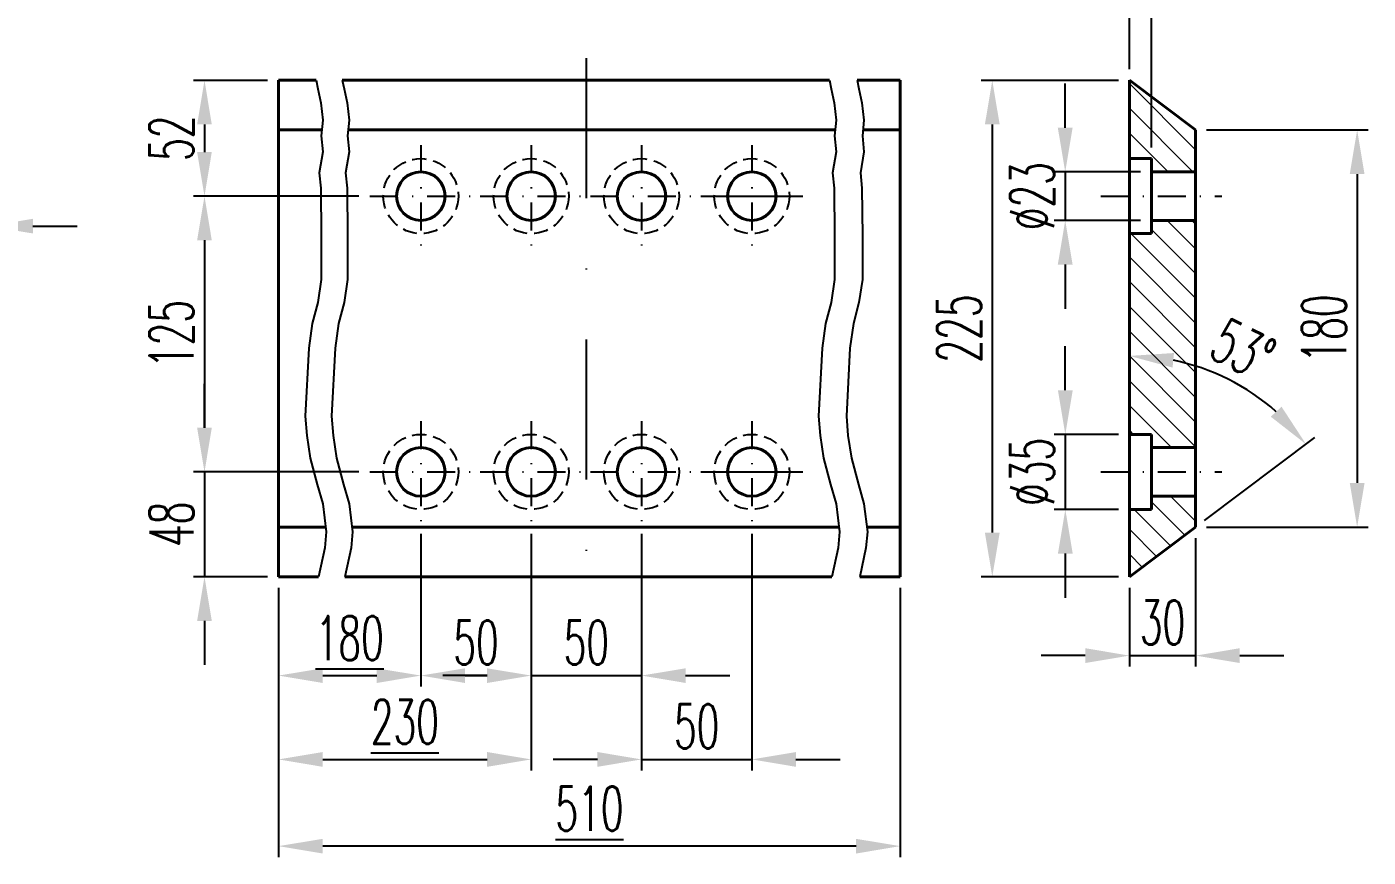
# Model space of a CAD drawing. Extents: x -1561 to -720, y 5788 to 6382.
# Drawn here: x -1040.3 to -918.7, y 5869.7 to 5945 of the extents above; entities that cross this region are included whole.
import ezdxf

# ---------------------------------------------------------------- set-up
doc = ezdxf.new("R2010")
doc.units = 0
doc.linetypes.add('STRICHPUNKT', pattern=[25.4, 12.7, -6.35, 0, -6.35])
doc.linetypes.add('VERDECKT', pattern=[9.525, 6.35, -3.175])
doc.layers.get('Defpoints').update_dxf_attribs({"linetype": 'CONTINUOUS'})
for name, color, linetype, lineweight in [('ACHSE', 150, 'STRICHPUNKT', 25), ('BEM', 6, 'CONTINUOUS', 25), ('SCHRAFFUR', 252, 'CONTINUOUS', 13), ('VERDECKT', 2, 'VERDECKT', 25), ('VOLL_05', 7, 'CONTINUOUS', 40)]:
    doc.layers.add(name, color=color, linetype=linetype, lineweight=lineweight)
doc.styles.get("Standard").update_dxf_attribs({"font": 'romans.shx', "width": 0.6})
doc.dimstyles.get("Standard").update_dxf_attribs({"dimtxt": 4, "dimasz": 4, "dimexe": 1, "dimexo": 1, "dimgap": 1, "dimtad": 1, "dimdsep": 46, "dimtxsty": 'Standard', "dimcen": 0, "dimclrd": 256, "dimclre": 256, "dimclrt": 256, "dimazin": 0, "dimtfac": 1, "dimtmove": 0, "dimatfit": 3, "dimfxl": 0, "dimtolj": 1, "dimtzin": 0, "dimarcsym": 0})

# ---------------------------------------------------------------- blocks, each defined once
blk = doc.blocks.new('*D186')
at = {"layer": 'BEM', "lineweight": -2}
for p, q in [((-1043.73, 5936.56), (-1043.73, 5925.88)), ((-1050.23, 5933.06), (-1050.23, 5925.88)), ((-1054.23, 5926.88), (-1058.23, 5926.88)), ((-1050.23, 5926.88), (-1043.73, 5926.88)), ((-1039.73, 5926.88), (-1035.73, 5926.88))]:
    blk.add_line(p, q, dxfattribs=at)
at = {"layer": 'BEM'}
for points in [[(-1054.23, 5927.55), (-1054.23, 5926.22), (-1050.23, 5926.88)], [(-1039.73, 5927.55), (-1039.73, 5926.22), (-1043.73, 5926.88)]]:
    blk.add_solid(points, dxfattribs=at)
at = {"layer": 'Defpoints', "color": 0}
for p in [(-1043.73, 5937.56), (-1050.23, 5934.06), (-1043.73, 5926.88)]:
    blk.add_point(p, dxfattribs=at)
at = {"layer": 'BEM', "insert": (-1046.98, 5929.88), "char_height": 4, "attachment_point": 5}
blk.add_mtext('\\A1;13', dxfattribs=at)
blk = doc.blocks.new('*D275')
at = {"layer": 'BEM', "lineweight": -2}
for p, q in [((-994.57, 5898.99), (-994.57, 5877.54)), ((-1017.47, 5894.1), (-1017.47, 5877.54)), ((-1013.47, 5878.54), (-998.57, 5878.54))]:
    blk.add_line(p, q, dxfattribs=at)
at = {"layer": 'BEM'}
for points in [[(-1013.47, 5879.21), (-1013.47, 5877.87), (-1017.47, 5878.54)], [(-998.57, 5879.21), (-998.57, 5877.87), (-994.57, 5878.54)]]:
    blk.add_solid(points, dxfattribs=at)
at = {"layer": 'Defpoints', "color": 0}
for p in [(-994.57, 5899.99), (-1017.47, 5895.1), (-994.57, 5878.54)]:
    blk.add_point(p, dxfattribs=at)
at = {"layer": 'BEM', "insert": (-1006.02, 5881.94), "char_height": 4, "attachment_point": 5}
blk.add_mtext('\\A1;{\\L230}', dxfattribs=at)
blk = doc.blocks.new('*D274')
at = {"layer": 'BEM', "lineweight": -2}
for p, q in [((-1017.47, 5894.1), (-1017.47, 5869.68)), ((-961.12, 5894.1), (-961.12, 5869.68)), ((-965.12, 5870.68), (-1013.47, 5870.68))]:
    blk.add_line(p, q, dxfattribs=at)
at = {"layer": 'BEM'}
for points in [[(-1013.47, 5871.34), (-1013.47, 5870.01), (-1017.47, 5870.68)], [(-965.12, 5871.34), (-965.12, 5870.01), (-961.12, 5870.68)]]:
    blk.add_solid(points, dxfattribs=at)
at = {"layer": 'Defpoints', "color": 0}
for p in [(-1017.47, 5895.1), (-961.12, 5895.1), (-1017.47, 5870.68)]:
    blk.add_point(p, dxfattribs=at)
at = {"layer": 'BEM', "insert": (-989.29, 5874.08), "char_height": 4, "attachment_point": 5}
blk.add_mtext('\\A1;{\\L510}', dxfattribs=at)
blk = doc.blocks.new('*D273')
at = {"layer": 'BEM', "lineweight": -2}
for p, q in [((-984.57, 5898.99), (-984.57, 5877.54)), ((-974.57, 5898.99), (-974.57, 5877.54)), ((-988.57, 5878.54), (-992.57, 5878.54)), ((-984.57, 5878.54), (-974.57, 5878.54)), ((-970.57, 5878.54), (-966.57, 5878.54))]:
    blk.add_line(p, q, dxfattribs=at)
at = {"layer": 'BEM'}
for points in [[(-988.57, 5879.21), (-988.57, 5877.87), (-984.57, 5878.54)], [(-970.57, 5879.21), (-970.57, 5877.87), (-974.57, 5878.54)]]:
    blk.add_solid(points, dxfattribs=at)
at = {"layer": 'Defpoints', "color": 0}
for p in [(-984.57, 5899.99), (-974.57, 5899.99), (-974.57, 5878.54)]:
    blk.add_point(p, dxfattribs=at)
at = {"layer": 'BEM', "insert": (-979.57, 5881.54), "char_height": 4, "attachment_point": 5}
blk.add_mtext('\\A1;50', dxfattribs=at)
blk = doc.blocks.new('*D272')
at = {"layer": 'BEM', "lineweight": -2}
for p, q in [((-994.57, 5898.99), (-994.57, 5885.14)), ((-984.57, 5898.99), (-984.57, 5885.14)), ((-998.57, 5886.14), (-1002.57, 5886.14)), ((-994.57, 5886.14), (-984.57, 5886.14)), ((-980.57, 5886.14), (-976.57, 5886.14))]:
    blk.add_line(p, q, dxfattribs=at)
at = {"layer": 'BEM'}
for points in [[(-998.57, 5886.8), (-998.57, 5885.47), (-994.57, 5886.14)], [(-980.57, 5886.8), (-980.57, 5885.47), (-984.57, 5886.14)]]:
    blk.add_solid(points, dxfattribs=at)
at = {"layer": 'Defpoints', "color": 0}
for p in [(-994.57, 5899.99), (-984.57, 5899.99), (-984.57, 5886.14)]:
    blk.add_point(p, dxfattribs=at)
at = {"layer": 'BEM', "insert": (-989.57, 5889.14), "char_height": 4, "attachment_point": 5}
blk.add_mtext('\\A1;50', dxfattribs=at)
blk = doc.blocks.new('*D271')
at = {"layer": 'BEM', "lineweight": -2}
for p, q in [((-1004.57, 5898.99), (-1004.57, 5885.14)), ((-994.57, 5898.99), (-994.57, 5885.14)), ((-1000.57, 5886.14), (-998.57, 5886.14))]:
    blk.add_line(p, q, dxfattribs=at)
at = {"layer": 'BEM'}
for points in [[(-1000.57, 5886.8), (-1000.57, 5885.47), (-1004.57, 5886.14)], [(-998.57, 5886.8), (-998.57, 5885.47), (-994.57, 5886.14)]]:
    blk.add_solid(points, dxfattribs=at)
at = {"layer": 'Defpoints', "color": 0}
for p in [(-1004.57, 5899.99), (-994.57, 5899.99), (-994.57, 5886.14)]:
    blk.add_point(p, dxfattribs=at)
at = {"layer": 'BEM', "insert": (-999.57, 5889.14), "char_height": 4, "attachment_point": 5}
blk.add_mtext('\\A1;50', dxfattribs=at)
blk = doc.blocks.new('*D270')
at = {"layer": 'BEM', "lineweight": -2}
for p, q in [((-1004.57, 5898.99), (-1004.57, 5885.14)), ((-1017.47, 5894.1), (-1017.47, 5885.14)), ((-1013.47, 5886.14), (-1008.57, 5886.14))]:
    blk.add_line(p, q, dxfattribs=at)
at = {"layer": 'BEM'}
for points in [[(-1013.47, 5886.8), (-1013.47, 5885.47), (-1017.47, 5886.14)], [(-1008.57, 5886.8), (-1008.57, 5885.47), (-1004.57, 5886.14)]]:
    blk.add_solid(points, dxfattribs=at)
at = {"layer": 'Defpoints', "color": 0}
for p in [(-1004.57, 5899.99), (-1017.47, 5895.1), (-1004.57, 5886.14)]:
    blk.add_point(p, dxfattribs=at)
at = {"layer": 'BEM', "insert": (-1011.02, 5889.54), "char_height": 4, "attachment_point": 5}
blk.add_mtext('\\A1;{\\L180}', dxfattribs=at)
blk = doc.blocks.new('*D269')
at = {"layer": 'BEM', "lineweight": -2}
for p, q in [((-1024.18, 5908.6), (-1024.18, 5912.6)), ((-1010.18, 5904.6), (-1025.18, 5904.6)), ((-1024.18, 5904.6), (-1024.18, 5895.1)), ((-1018.47, 5895.1), (-1025.18, 5895.1)), ((-1024.18, 5891.1), (-1024.18, 5887.1))]:
    blk.add_line(p, q, dxfattribs=at)
at = {"layer": 'BEM'}
for points in [[(-1024.85, 5908.6), (-1023.52, 5908.6), (-1024.18, 5904.6)], [(-1024.85, 5891.1), (-1023.52, 5891.1), (-1024.18, 5895.1)]]:
    blk.add_solid(points, dxfattribs=at)
at = {"layer": 'Defpoints', "color": 0}
for p in [(-1009.18, 5904.6), (-1024.18, 5895.1), (-1017.47, 5895.1)]:
    blk.add_point(p, dxfattribs=at)
at = {"layer": 'BEM', "insert": (-1027.18, 5899.85), "char_height": 4, "attachment_point": 5, "rotation": 90}
blk.add_mtext('\\A1;48', dxfattribs=at)
blk = doc.blocks.new('*D268')
at = {"layer": 'BEM', "lineweight": -2}
for p, q in [((-1010.18, 5929.6), (-1025.18, 5929.6)), ((-1024.18, 5925.6), (-1024.18, 5908.6)), ((-1010.18, 5904.6), (-1025.18, 5904.6))]:
    blk.add_line(p, q, dxfattribs=at)
at = {"layer": 'BEM'}
for points in [[(-1024.85, 5925.6), (-1023.52, 5925.6), (-1024.18, 5929.6)], [(-1024.85, 5908.6), (-1023.52, 5908.6), (-1024.18, 5904.6)]]:
    blk.add_solid(points, dxfattribs=at)
at = {"layer": 'Defpoints', "color": 0}
for p in [(-1009.18, 5929.6), (-1024.18, 5904.6), (-1009.18, 5904.6)]:
    blk.add_point(p, dxfattribs=at)
at = {"layer": 'BEM', "insert": (-1027.18, 5917.1), "char_height": 4, "attachment_point": 5, "rotation": 90}
blk.add_mtext('\\A1;125', dxfattribs=at)
blk = doc.blocks.new('*D267')
at = {"layer": 'BEM', "lineweight": -2}
for p, q in [((-1018.47, 5940.1), (-1025.18, 5940.1)), ((-1024.18, 5936.1), (-1024.18, 5933.6)), ((-1010.18, 5929.6), (-1025.18, 5929.6))]:
    blk.add_line(p, q, dxfattribs=at)
at = {"layer": 'BEM'}
for points in [[(-1024.85, 5936.1), (-1023.52, 5936.1), (-1024.18, 5940.1)], [(-1024.85, 5933.6), (-1023.52, 5933.6), (-1024.18, 5929.6)]]:
    blk.add_solid(points, dxfattribs=at)
at = {"layer": 'Defpoints', "color": 0}
for p in [(-1017.47, 5940.1), (-1024.18, 5929.6), (-1009.18, 5929.6)]:
    blk.add_point(p, dxfattribs=at)
at = {"layer": 'BEM', "insert": (-1027.18, 5934.85), "char_height": 4, "attachment_point": 5, "rotation": 90}
blk.add_mtext('\\A1;52', dxfattribs=at)
blk = doc.blocks.new('*D266')
at = {"layer": 'BEM', "lineweight": -2}
for p, q in [((-940.35, 5941.1), (-940.35, 5948.22)), ((-938.35, 5934), (-938.35, 5948.22)), ((-944.35, 5947.22), (-948.35, 5947.22)), ((-940.35, 5947.22), (-938.35, 5947.22)), ((-934.35, 5947.22), (-924.81, 5947.22))]:
    blk.add_line(p, q, dxfattribs=at)
at = {"layer": 'BEM'}
for points in [[(-944.35, 5947.89), (-944.35, 5946.55), (-940.35, 5947.22)], [(-934.35, 5947.89), (-934.35, 5946.55), (-938.35, 5947.22)]]:
    blk.add_solid(points, dxfattribs=at)
at = {"layer": 'Defpoints', "color": 0}
for p in [(-938.35, 5947.22), (-940.35, 5940.1), (-938.35, 5933)]:
    blk.add_point(p, dxfattribs=at)
at = {"layer": 'BEM', "insert": (-927.58, 5950.22), "char_height": 4, "attachment_point": 5}
blk.add_mtext('\\A1;10', dxfattribs=at)
blk = doc.blocks.new('*D265')
at = {"layer": 'BEM', "lineweight": -2}
for p, q in [((-933.35, 5935.6), (-918.71, 5935.6)), ((-919.71, 5931.6), (-919.71, 5903.6)), ((-933.35, 5899.6), (-918.71, 5899.6))]:
    blk.add_line(p, q, dxfattribs=at)
at = {"layer": 'BEM'}
for points in [[(-920.38, 5931.6), (-919.04, 5931.6), (-919.71, 5935.6)], [(-920.38, 5903.6), (-919.04, 5903.6), (-919.71, 5899.6)]]:
    blk.add_solid(points, dxfattribs=at)
at = {"layer": 'Defpoints', "color": 0}
for p in [(-934.35, 5935.6), (-934.35, 5899.6), (-919.71, 5899.6)]:
    blk.add_point(p, dxfattribs=at)
at = {"layer": 'BEM', "insert": (-922.71, 5917.6), "char_height": 4, "attachment_point": 5, "rotation": 90}
blk.add_mtext('\\A1;180', dxfattribs=at)
blk = doc.blocks.new('*D264')
at = {"layer": 'BEM', "lineweight": -2}
for p, q in [((-946.17, 5935.8), (-946.17, 5939.8)), ((-939.35, 5931.8), (-947.17, 5931.8)), ((-946.17, 5931.8), (-946.17, 5927.4)), ((-939.35, 5927.4), (-947.17, 5927.4)), ((-946.17, 5923.4), (-946.17, 5919.4))]:
    blk.add_line(p, q, dxfattribs=at)
at = {"layer": 'BEM'}
for points in [[(-946.84, 5935.8), (-945.5, 5935.8), (-946.17, 5931.8)], [(-946.84, 5923.4), (-945.5, 5923.4), (-946.17, 5927.4)]]:
    blk.add_solid(points, dxfattribs=at)
at = {"layer": 'Defpoints', "color": 0}
for p in [(-938.35, 5931.8), (-946.17, 5927.4), (-938.35, 5927.4)]:
    blk.add_point(p, dxfattribs=at)
at = {"layer": 'BEM', "insert": (-949.17, 5929.6), "char_height": 4, "attachment_point": 5, "rotation": 90}
blk.add_mtext('\\A1;%%c23', dxfattribs=at)
blk = doc.blocks.new('*D263')
at = {"layer": 'BEM', "lineweight": -2}
for p, q in [((-946.16, 5912), (-946.16, 5916)), ((-941.35, 5908), (-947.16, 5908)), ((-946.16, 5908), (-946.16, 5901.2)), ((-941.35, 5901.2), (-947.16, 5901.2)), ((-946.16, 5897.2), (-946.16, 5893.2))]:
    blk.add_line(p, q, dxfattribs=at)
at = {"layer": 'BEM'}
for points in [[(-946.83, 5912), (-945.49, 5912), (-946.16, 5908)], [(-946.83, 5897.2), (-945.49, 5897.2), (-946.16, 5901.2)]]:
    blk.add_solid(points, dxfattribs=at)
at = {"layer": 'Defpoints', "color": 0}
for p in [(-940.35, 5908), (-946.16, 5901.2), (-940.35, 5901.2)]:
    blk.add_point(p, dxfattribs=at)
at = {"layer": 'BEM', "insert": (-949.16, 5904.6), "char_height": 4, "attachment_point": 5, "rotation": 90}
blk.add_mtext('\\A1;%%c35', dxfattribs=at)
blk = doc.blocks.new('*D262')
at = {"layer": 'BEM', "lineweight": -2}
for p, q in [((-941.35, 5940.1), (-953.78, 5940.1)), ((-952.78, 5936.1), (-952.78, 5899.1)), ((-941.35, 5895.1), (-953.78, 5895.1))]:
    blk.add_line(p, q, dxfattribs=at)
at = {"layer": 'BEM'}
for points in [[(-953.45, 5936.1), (-952.11, 5936.1), (-952.78, 5940.1)], [(-953.45, 5899.1), (-952.11, 5899.1), (-952.78, 5895.1)]]:
    blk.add_solid(points, dxfattribs=at)
at = {"layer": 'Defpoints', "color": 0}
for p in [(-940.35, 5940.1), (-952.78, 5895.1), (-940.35, 5895.1)]:
    blk.add_point(p, dxfattribs=at)
at = {"layer": 'BEM', "insert": (-955.78, 5917.6), "char_height": 4, "attachment_point": 5, "rotation": 90}
blk.add_mtext('\\A1;225', dxfattribs=at)
blk = doc.blocks.new('*D261')
at = {"layer": 'BEM', "lineweight": -2}
for p, q in [((-934.35, 5898.6), (-934.35, 5886.95)), ((-940.35, 5894.1), (-940.35, 5886.95)), ((-944.35, 5887.95), (-948.35, 5887.95)), ((-940.35, 5887.95), (-934.35, 5887.95)), ((-930.35, 5887.95), (-926.35, 5887.95))]:
    blk.add_line(p, q, dxfattribs=at)
at = {"layer": 'BEM'}
for points in [[(-944.35, 5888.62), (-944.35, 5887.28), (-940.35, 5887.95)], [(-930.35, 5888.62), (-930.35, 5887.28), (-934.35, 5887.95)]]:
    blk.add_solid(points, dxfattribs=at)
at = {"layer": 'Defpoints', "color": 0}
for p in [(-934.35, 5899.6), (-940.35, 5895.1), (-934.35, 5887.95)]:
    blk.add_point(p, dxfattribs=at)
at = {"layer": 'BEM', "insert": (-937.35, 5890.95), "char_height": 4, "attachment_point": 5}
blk.add_mtext('\\A1;30', dxfattribs=at)
blk = doc.blocks.new('*D260')
at = {"layer": 'BEM', "lineweight": -2}
blk.add_line((-933.55, 5900.2), (-923.54, 5907.71), dxfattribs=at)
blk.add_arc((-940.35, 5895.1), 20.02, 48.339, 78.5309, dxfattribs=at)
at = {"layer": 'BEM'}
for points in [[(-936.44, 5914.06), (-936.31, 5915.38), (-940.35, 5915.12)], [(-926.56, 5910.51), (-927.54, 5909.61), (-924.34, 5907.11)]]:
    blk.add_solid(points, dxfattribs=at)
at = {"layer": 'Defpoints', "color": 0}
for p in [(-940.35, 5940.1), (-928.75, 5911.42), (-934.35, 5899.6), (-940.35, 5895.1), (-940.35, 5895.1)]:
    blk.add_point(p, dxfattribs=at)
at = {"layer": 'BEM', "insert": (-930.06, 5915.69), "char_height": 4, "attachment_point": 5, "rotation": 333.4349}
blk.add_mtext('\\A1;53°', dxfattribs=at)

msp = doc.modelspace()

# ---------------------------------------------------------------- hatches: boundary and pattern name
at = {"layer": 'SCHRAFFUR'}
h = msp.add_hatch(dxfattribs=at)
h.set_pattern_fill('ANSI31', color=256, scale=0.5, angle=90, style=0)
h.set_pattern_definition([(135, (815.8175, 2392.0751), (-1.122532, -1.122532), [])])
h.paths.add_polyline_path([(-934.3547, 5935.6043), (-940.3547, 5940.1043), (-940.3547, 5933.0043), (-938.3547, 5933.0043), (-938.3547, 5931.8043), (-934.3547, 5931.8043)])
h.paths.add_polyline_path([(-934.3547, 5927.4043), (-938.3547, 5927.4043), (-938.3547, 5926.2043), (-940.3547, 5926.2043), (-940.3547, 5908.0043), (-938.3547, 5908.0043), (-938.3547, 5906.8043), (-934.3547, 5906.8043)])
h.paths.add_polyline_path([(-938.3547, 5901.2043), (-940.3547, 5901.2043), (-940.3547, 5895.1043), (-934.3547, 5899.6043), (-934.3547, 5902.4043), (-938.3547, 5902.4043)])

# ---------------------------------------------------------------- linework, layer by layer
at = {"layer": 'ACHSE'}
for p, q in [((-989.5955, 5942.1043), (-989.5955, 5893.1043)), ((-979.1835, 5929.6043), (-969.9645, 5929.6043)), ((-979.1835, 5904.6043), (-969.9645, 5904.6043))]:
    msp.add_line(p, q, dxfattribs=at)
at = {"layer": 'ACHSE', "ltscale": 0.2}
for p, q in [((-1004.574, 5934.2138), (-1004.574, 5924.9948)), ((-994.574, 5934.2138), (-994.574, 5924.9948)), ((-984.574, 5934.2138), (-984.574, 5924.9948)), ((-974.574, 5934.2138), (-974.574, 5924.9948)), ((-1009.1835, 5929.6043), (-999.9645, 5929.6043)), ((-999.1835, 5929.6043), (-989.9645, 5929.6043)), ((-989.1835, 5929.6043), (-979.9645, 5929.6043)), ((-942.9547, 5929.6043), (-931.9746, 5929.6043)), ((-1004.574, 5909.2138), (-1004.574, 5899.9948)), ((-994.574, 5909.2138), (-994.574, 5899.9948)), ((-984.574, 5909.2138), (-984.574, 5899.9948)), ((-974.574, 5909.2138), (-974.574, 5899.9948)), ((-1009.1835, 5904.6043), (-999.9645, 5904.6043)), ((-999.1835, 5904.6043), (-989.9645, 5904.6043)), ((-989.1835, 5904.6043), (-979.9645, 5904.6043)), ((-942.9547, 5904.6043), (-931.9746, 5904.6043))]:
    msp.add_line(p, q, dxfattribs=at)
at = {"layer": 'BEM'}
for points in [[(-1014.0742, 5940.1043), (-1013.9179, 5939.3427), (-1013.6457, 5938.0721), (-1013.4641, 5936.4838), (-1013.6003, 5935.0771), (-1013.4641, 5933.6249), (-1013.7818, 5931.719), (-1013.6457, 5930.3123), (-1013.6003, 5926.0013), (-1013.6003, 5923.7777), (-1013.6003, 5922.0533), (-1013.9179, 5919.9658), (-1014.4172, 5918.0599), (-1014.7349, 5915.8363), (-1015.0526, 5909.6648), (-1014.9164, 5907.895), (-1014.5987, 5905.8529), (-1013.9633, 5903.4478), (-1013.4641, 5901.7234), (-1013.1464, 5899.1822), (-1013.2826, 5897.73), (-1013.8453, 5895.1043)], [(-1011.6916, 5940.1043), (-1011.5353, 5939.3427), (-1011.263, 5938.0721), (-1011.0815, 5936.4838), (-1011.2176, 5935.0771), (-1011.0815, 5933.6249), (-1011.3992, 5931.719), (-1011.263, 5930.3123), (-1011.2176, 5926.0013), (-1011.2176, 5923.7777), (-1011.2176, 5922.0533), (-1011.5353, 5919.9658), (-1012.0345, 5918.0599), (-1012.3523, 5915.8363), (-1012.6699, 5909.6648), (-1012.5338, 5907.895), (-1012.2161, 5905.8529), (-1011.5807, 5903.4478), (-1011.0815, 5901.7234), (-1010.7637, 5899.1822), (-1010.8999, 5897.73), (-1011.4626, 5895.1043)], [(-967.5423, 5940.1043), (-967.386, 5939.3427), (-967.1137, 5938.0721), (-966.9322, 5936.4838), (-967.0683, 5935.0771), (-966.9322, 5933.6249), (-967.2499, 5931.719), (-967.1137, 5930.3123), (-967.0683, 5926.0013), (-967.0683, 5923.7777), (-967.0683, 5922.0533), (-967.386, 5919.9658), (-967.8853, 5918.0599), (-968.203, 5915.8363), (-968.5207, 5909.6648), (-968.3845, 5907.895), (-968.0668, 5905.8529), (-967.4314, 5903.4478), (-966.9322, 5901.7234), (-966.6145, 5899.1822), (-966.7507, 5897.73), (-967.3134, 5895.1043)], [(-965.0194, 5940.1043), (-964.8632, 5939.3427), (-964.5909, 5938.0721), (-964.4094, 5936.4838), (-964.5455, 5935.0771), (-964.4094, 5933.6249), (-964.7271, 5931.719), (-964.5909, 5930.3123), (-964.5455, 5926.0013), (-964.5455, 5923.7777), (-964.5455, 5922.0533), (-964.8632, 5919.9658), (-965.3624, 5918.0599), (-965.6802, 5915.8363), (-965.9978, 5909.6648), (-965.8617, 5907.895), (-965.544, 5905.8529), (-964.9086, 5903.4478), (-964.4094, 5901.7234), (-964.0916, 5899.1822), (-964.2278, 5897.73), (-964.7905, 5895.1043)]]:
    msp.add_lwpolyline(points, dxfattribs=at)
at = {"layer": 'VERDECKT', "ltscale": 0.2}
for centre in [(-1004.574, 5929.6043), (-994.574, 5929.6043), (-984.574, 5929.6043), (-974.574, 5929.6043), (-1004.574, 5904.6043), (-994.574, 5904.6043), (-984.574, 5904.6043), (-974.574, 5904.6043)]:
    msp.add_circle(centre, 3.4, dxfattribs=at)
at = {"layer": 'VOLL_05'}
for p, q in [((-1014.0742, 5940.1043), (-1017.4671, 5940.1043)), ((-1017.4671, 5940.1043), (-1017.4671, 5895.1043)), ((-967.5423, 5940.1043), (-1011.6916, 5940.1043)), ((-961.1203, 5940.1043), (-965.0194, 5940.1043)), ((-961.1203, 5940.1043), (-961.1203, 5895.1043)), ((-940.3547, 5940.1043), (-940.3547, 5895.1043)), ((-934.3547, 5935.6043), (-940.3547, 5940.1043)), ((-1013.5492, 5935.6043), (-1017.4671, 5935.6043)), ((-967.0173, 5935.6043), (-1011.1666, 5935.6043)), ((-961.1203, 5935.6043), (-964.4945, 5935.6043)), ((-934.3547, 5935.6043), (-934.3547, 5899.6043)), ((-938.3547, 5933.0043), (-940.3547, 5933.0043)), ((-938.3547, 5933.0043), (-938.3547, 5926.2043)), ((-938.3547, 5931.8043), (-934.3547, 5931.8043)), ((-938.3547, 5927.4043), (-934.3547, 5927.4043)), ((-938.3547, 5926.2043), (-940.3547, 5926.2043)), ((-938.3547, 5908.0043), (-940.3547, 5908.0043)), ((-938.3547, 5908.0043), (-938.3547, 5901.2043)), ((-938.3547, 5906.8043), (-934.3547, 5906.8043)), ((-938.3547, 5902.4043), (-934.3547, 5902.4043)), ((-938.3547, 5901.2043), (-940.3547, 5901.2043)), ((-1013.1992, 5899.6043), (-1017.4671, 5899.6043)), ((-966.6673, 5899.6043), (-1010.8165, 5899.6043)), ((-961.1203, 5899.6043), (-964.1444, 5899.6043)), ((-940.3547, 5895.1043), (-934.3547, 5899.6043)), ((-1013.8453, 5895.1043), (-1017.4671, 5895.1043)), ((-967.3134, 5895.1043), (-1011.4626, 5895.1043)), ((-961.1203, 5895.1043), (-964.7905, 5895.1043))]:
    msp.add_line(p, q, dxfattribs=at)
for centre in [(-1004.574, 5929.6043), (-994.574, 5929.6043), (-984.574, 5929.6043), (-974.574, 5929.6043), (-1004.574, 5904.6043), (-994.574, 5904.6043), (-984.574, 5904.6043), (-974.574, 5904.6043)]:
    msp.add_circle(centre, 2.2, dxfattribs=at)

# ---------------------------------------------------------------- dimensions: what is measured, and where the dimension line sits
at = {"layer": 'BEM'}
for base, p1, p2, picture, middle in [((-938.3547, 5947.2186), (-940.3547, 5940.1043), (-938.3547, 5933.0043), '*D266', (-927.5833, 5950.2186)), ((-994.574, 5886.1376), (-1004.574, 5899.9948), (-994.574, 5899.9948), '*D271', (-999.574, 5889.1376)), ((-984.574, 5886.1376), (-994.574, 5899.9948), (-984.574, 5899.9948), '*D272', (-989.574, 5889.1376)), ((-974.574, 5878.541), (-984.574, 5899.9948), (-974.574, 5899.9948), '*D273', (-979.574, 5881.541)), ((-934.3547, 5887.9484), (-940.3547, 5895.1043), (-934.3547, 5899.6043), '*D261', (-937.3547, 5890.9484))]:
    dim = msp.add_linear_dim(base=base, p1=p1, p2=p2, dimstyle='Standard', override={"dimlfac": 5}, dxfattribs=at)
    dim.commit()
    dim.dimension.update_dxf_attribs({"geometry": picture, "text_midpoint": middle})
for base, p1, p2, text, picture, middle in [((-1024.1826, 5929.6043), (-1017.4671, 5940.1043), (-1009.1835, 5929.6043), '52', '*D267', (-1027.1826, 5934.8543)), ((-1024.1826, 5895.1043), (-1009.1835, 5904.6043), (-1017.4671, 5895.1043), '48', '*D269', (-1027.1826, 5899.8543))]:
    dim = msp.add_linear_dim(base=base, p1=p1, p2=p2, angle=90, text=text, dimstyle='Standard', override={"dimlfac": 5}, dxfattribs=at)
    dim.commit()
    dim.dimension.update_dxf_attribs({"geometry": picture, "text_midpoint": middle})
for base, p1, p2, angle, override, picture, middle in [((-952.7789, 5895.1043), (-940.3547, 5940.1043), (-940.3547, 5895.1043), 90, {"dimlfac": 5}, '*D262', (-955.7789, 5917.6043)), ((-1043.73, 5926.8834), (-1050.23, 5934.0603), (-1043.73, 5937.5603), 180, {"dimlfac": 2}, '*D186', (-1046.98, 5929.8834)), ((-919.711, 5899.6043), (-934.3547, 5935.6043), (-934.3547, 5899.6043), 90, {"dimlfac": 5}, '*D265', (-922.711, 5917.6043)), ((-1024.1826, 5904.6043), (-1009.1835, 5929.6043), (-1009.1835, 5904.6043), 90, {"dimlfac": 5}, '*D268', (-1027.1826, 5917.1043))]:
    dim = msp.add_linear_dim(base=base, p1=p1, p2=p2, angle=angle, dimstyle='Standard', override=override, dxfattribs=at)
    dim.commit()
    dim.dimension.update_dxf_attribs({"geometry": picture, "text_midpoint": middle})
dim = msp.add_angular_dim_2l(base=(-928.7541, 5911.4159), line1=((-940.3547, 5940.1043), (-940.3547, 5895.1043)), line2=((-940.3547, 5895.1043), (-934.3547, 5899.6043)), text='53°', dimstyle='Standard', override={"dimlfac": 5}, dxfattribs=at)
dim.commit()
dim.dimension.update_dxf_attribs({"geometry": '*D260', "text_midpoint": (-930.0616, 5915.6905)})
for base, p1, p2, text, picture, middle in [((-946.1694, 5927.4043), (-938.3547, 5931.8043), (-938.3547, 5927.4043), '%%c23', '*D264', (-946.1694, 5929.6043)), ((-946.1602, 5901.2043), (-940.3547, 5908.0043), (-940.3547, 5901.2043), '%%c35', '*D263', (-946.1602, 5904.6043))]:
    dim = msp.add_linear_dim(base=base, p1=p1, p2=p2, angle=90, text=text, dimstyle='Standard', override={"dimlfac": 5}, dxfattribs=at)
    dim.commit()
    dim.dimension.update_dxf_attribs({"geometry": picture, "text_midpoint": middle, "dimtype": 160})
for base, p1, p2, text, picture, middle in [((-994.574, 5878.541), (-1017.4671, 5895.1043), (-994.574, 5899.9948), '{\\L230}', '*D275', (-1006.0206, 5881.941)), ((-1004.574, 5886.1376), (-1017.4671, 5895.1043), (-1004.574, 5899.9948), '{\\L180}', '*D270', (-1011.0206, 5889.5376)), ((-1017.4671, 5870.678), (-961.1203, 5895.1043), (-1017.4671, 5895.1043), '{\\L510}', '*D274', (-989.2937, 5874.078))]:
    dim = msp.add_linear_dim(base=base, p1=p1, p2=p2, text=text, dimstyle='Standard', override={"dimlfac": 5}, dxfattribs=at)
    dim.commit()
    dim.dimension.update_dxf_attribs({"geometry": picture, "text_midpoint": middle})

doc.saveas('drawing.dxf')
